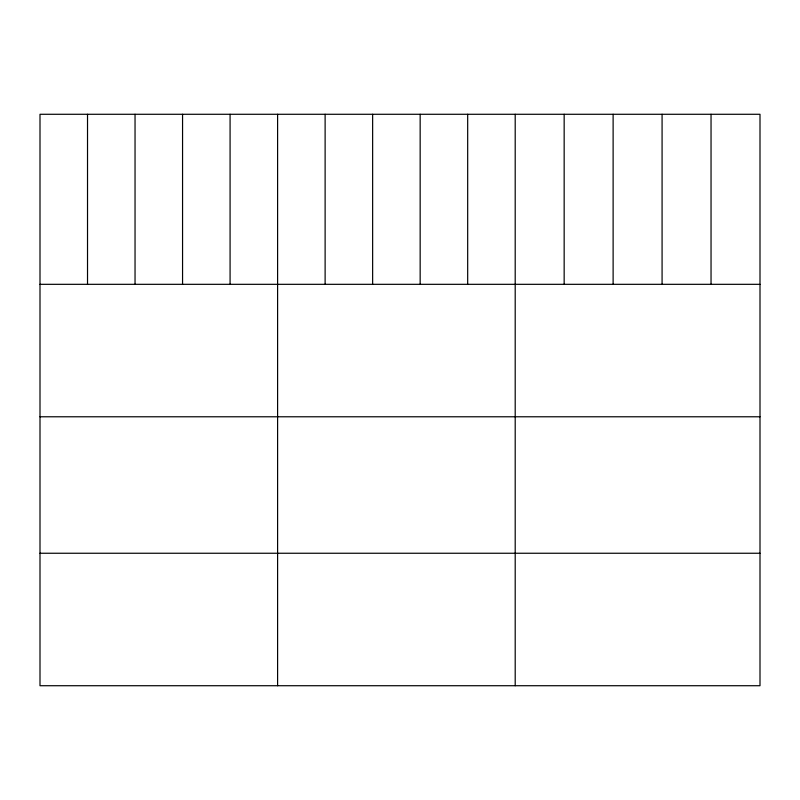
<?xml version="1.0" encoding="UTF-8"?>
<svg xmlns="http://www.w3.org/2000/svg" width="800" height="800" viewBox="0 0 800 800"><rect width="100%" height="100%" fill="white"/><g stroke="black" fill="none" stroke-linecap="round" stroke-linejoin="round"><path stroke-width="1.2" d="M760 284.32L760 685.72L40 685.72L40 114.28L760 114.28L760 284.32L40 284.32M40 416.78L760 416.78M40 553.25L760 553.25M711.04 114.28L711.04 284.32M662.08 114.28L662.08 284.32M613.12 114.28L613.12 284.32M564.16 114.28L564.16 284.32M515.2 114.28L515.2 685.72M467.68 114.28L467.68 284.32M420.16 114.28L420.16 284.32M372.64 114.28L372.64 284.32M325.12 114.28L325.12 284.32M277.6 114.28L277.6 685.72M230.08 114.28L230.08 284.32M182.56 114.28L182.56 284.32M135.04 114.28L135.04 284.32M87.52 114.28L87.52 284.32"/></g></svg>
